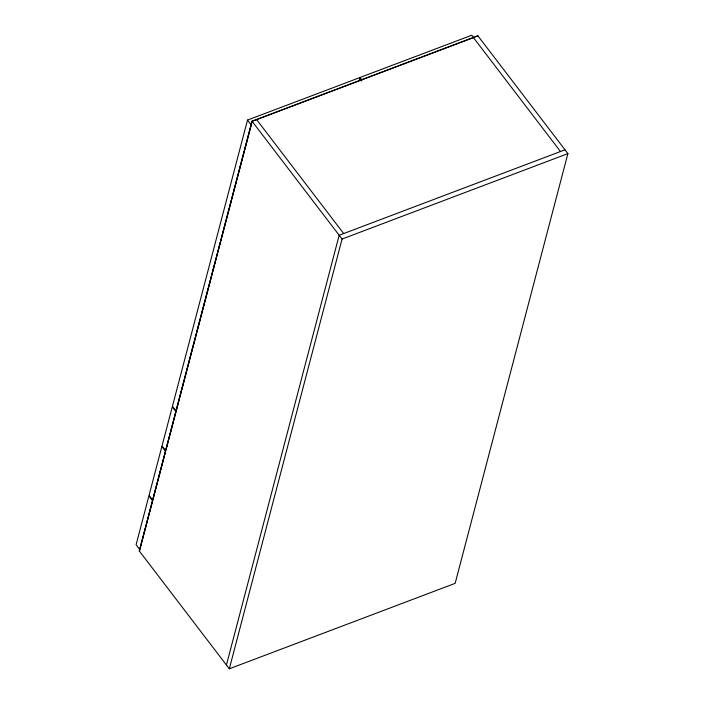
<?xml version="1.0" encoding="UTF-8"?>
<svg xmlns="http://www.w3.org/2000/svg" width="704" height="704" viewBox="0 0 704 704"><rect width="100%" height="100%" fill="white"/><g stroke="black" fill="none" stroke-linecap="round" stroke-linejoin="round"><path stroke-width="1.06" d="M247.509 120.076L172.436 406.252L176.132 411.092L251.205 124.916L247.509 120.076L359.304 77.783L361.768 81.004M252.023 121.211L139.278 550.968L229.319 668.8L455.154 583.361L567.899 153.604L477.858 35.763L252.023 121.211L342.065 239.043L229.319 668.8M139.374 551.091L252.12 121.334L477.954 35.895M152.328 501.82L139.797 549.595L136.101 544.755L148.914 495.915L152.61 500.755M166.003 449.689L175.974 411.682L172.278 406.842L162.026 445.905L165.73 450.745M359.498 79.622L360.052 77.493L471.838 35.2L473.695 37.62M226.424 665.016L339.17 235.259L565.004 149.811M342.065 239.043L567.899 153.604M473.343 37.479L560.49 151.518M360.052 77.493L361.9 79.913M256.538 119.504L343.684 233.543M161.876 446.494L149.063 495.326L152.759 500.166L165.572 451.334L161.876 446.494"/></g></svg>
